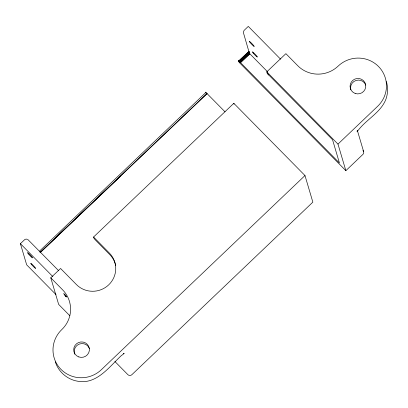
<?xml version="1.0" encoding="UTF-8"?>
<svg xmlns="http://www.w3.org/2000/svg" width="408" height="408" viewBox="0 0 408 408"><rect width="100%" height="100%" fill="white"/><g stroke="black" fill="none" stroke-linecap="round" stroke-linejoin="round"><path stroke-width="0.61" d="M362.952 150.476A2.861 2.805 -16.5 0 1 362.87 154.448L345.856 170.671L239.088 62.297L238.751 61.139L248.865 51.52L238.797 61.139A2.861 0.26 46.4 0 1 239.241 61.424L240.118 62.21L249.359 53.137L243.336 32.467L244.01 30.493L248.288 26.398L280.577 59.17M56.023 294.627L26.663 264.823L20.4 243.673L24.873 239.465L26.148 239.073L27.53 239.379M39.54 251.099L205.754 92.601L205.612 92.132L225.032 111.843M239.45 61.598L249.125 52.377L249.115 51.989M239.542 61.863L249.553 52.321M40.096 252.654L207.096 93.651M238.756 61.129L238.609 60.675L240.582 62.674L249.864 53.825L249.359 53.137L239.97 62.072M69.804 315.721L58.645 304.388L50.776 277.817L60.568 268.474L76.388 284.534A22.894 22.44 -16.5 0 0 108.701 284.855A22.894 22.44 -16.5 0 0 109.385 253.072L93.57 237.017L233.809 103.311L304.985 175.557L312.854 202.133L131.886 374.671A2.861 2.805 -16.5 0 1 127.847 374.631L114.898 361.493M240.582 62.674L339.441 163.022L332.535 139.704L267.286 73.471L266.806 71.849L285.88 53.657L297.743 65.703A28.616 28.05 -16.5 0 0 338.14 66.106A28.616 28.05 -16.5 0 1 378.537 66.514A28.616 28.05 -16.5 0 1 377.686 106.248L337.982 144.101L345.856 170.671M304.985 175.557L101.327 369.73A28.616 28.05 -16.5 0 1 60.93 369.322A28.616 28.05 -16.5 0 1 61.787 329.593A28.616 28.05 -16.5 0 0 62.638 289.858L50.776 277.817M239.567 61.7L249.125 52.377M239.69 61.812L249.161 52.571M239.833 61.945L249.278 52.953M40.367 252.139L206.973 93.534L205.77 92.672M240.118 62.21L249.461 53.321M40.086 252.685L120.6 176.149M240.246 62.337L249.584 53.494M240.399 62.49L249.716 53.667M123.226 353.69L124.221 353.435L121.013 355.888C109.171 366.965 96.426 384.831 77.648 381.21C67.361 379.532 58.395 371.851 55.33 361.865M27.963 239.634L58.716 270.759M249.864 53.825L267.311 71.538M266.806 71.849L337.982 144.101M20.4 243.673L52.877 276.639M66.545 296.698L64.54 294.505L66.565 296.738M268.811 75.016L268.087 74.215A2.795 0.255 46.4 0 1 267.408 73.384L267.158 73.022M66.565 296.825L63.76 293.653L66.565 296.983L65.168 295.259M357.377 130.514L363.625 151.603M233.809 103.311L234.049 104.132M93.57 237.017L93.891 238.099A2.861 0.26 46.4 0 0 95.406 240.001L109.864 254.699A22.894 22.44 -16.5 0 1 115.229 263.645M386.386 81.564C388.044 87.246 387.957 93.401 386.009 99.001C381.347 111.466 368.643 118.192 360.249 127.801L357.071 131.606L357.296 130.341M115.408 264.236A22.894 22.44 -16.5 0 1 115.704 265.435M74.705 354.144A7.869 7.716 -16.5 0 1 79.315 344.072A7.869 7.716 -16.5 0 1 89.444 348.631M350.788 89.831A7.869 7.716 -16.5 0 1 356.092 80.442A7.869 7.716 -16.5 0 1 365.803 85.15M249.074 51.362L238.818 61.144L249.074 51.362M78.836 356.939A7.869 7.716 -16.5 0 0 89.301 348.269A7.869 7.716 -16.5 0 0 76.536 343.771A7.869 7.716 -16.5 0 0 78.836 356.939M355.19 93.452A7.869 7.716 -16.5 0 0 365.655 84.788A7.869 7.716 -16.5 0 0 352.889 80.289A7.869 7.716 -16.5 0 0 355.19 93.452M253.225 53.106A3.575 0.326 46.4 0 0 257.321 57.079A3.575 0.326 46.4 0 0 254.148 53.254A3.575 0.326 46.4 0 0 253.225 53.106M250.094 42.529A3.575 0.326 46.4 0 0 254.184 46.502A3.575 0.326 46.4 0 0 251.012 42.682A3.575 0.326 46.4 0 0 250.094 42.529M31.523 264.481A3.575 0.326 46.4 0 0 35.613 268.454A3.575 0.326 46.4 0 0 32.441 264.634A3.575 0.326 46.4 0 0 31.523 264.481M28.387 253.909A3.575 0.326 46.4 0 0 32.482 257.876A3.575 0.326 46.4 0 0 29.31 254.056A3.575 0.326 46.4 0 0 28.387 253.909"/></g></svg>
